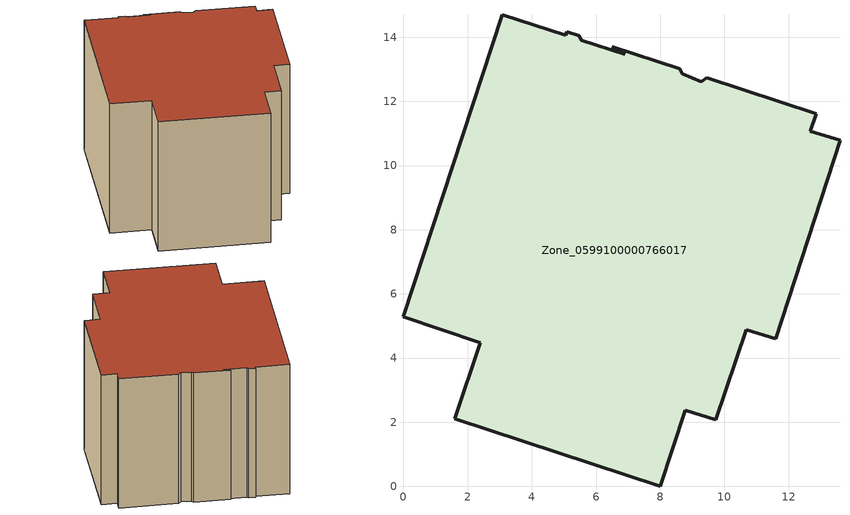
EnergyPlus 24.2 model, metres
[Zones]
Zone_0599100000766017
 floor ground (C_G): 0,5.29 3.08,14.7 5.06,14.07 5.09,14.17 5.47,14.04 5.54,13.91 6.89,13.47 6.51,13.7 8.61,13.01 8.69,12.85 9.28,12.62 9.45,12.74 12.86,11.62 12.68,11.07 13.6,10.78 11.6,4.6 10.68,4.88 9.72,2.08 8.78,2.38 8,0 1.6,2.11 2.39,4.48 z0
 wall outside (C_F): 12.68,11.07 12.86,11.62 9.45,12.74 9.28,12.62 8.69,12.85 8.61,13.01 6.51,13.7 6.89,13.47 5.54,13.91 5.47,14.04 5.09,14.17 5.06,14.07 3.08,14.7 0,5.29 2.39,4.48 1.6,2.11 8,0 8.78,2.38 9.72,2.08 10.68,4.88 11.6,4.6 13.6,10.78 12.68,11.07 z0:8.85
 roof outside (C_R): 9.28,12.62 8.69,12.85 8.61,13.01 6.51,13.7 6.89,13.47 5.54,13.91 5.47,14.04 5.09,14.17 5.06,14.07 3.08,14.7 0,5.29 2.39,4.48 1.6,2.11 8,0 8.78,2.38 9.72,2.08 10.68,4.88 11.6,4.6 13.6,10.78 12.68,11.07 12.86,11.62 9.45,12.74 z8.85
[BUILDING]
Pand.0599100000766017: North Axis=0; Terrain=City; Loads Convergence Tolerance Value=0.04; Temperature Convergence Tolerance Value=0.4; Solar Distribution=FullExterior; Maximum Number of Warmup Days=25; Minimum Number of Warmup Days=1
[Site:Location]
Rotterdam.The.Hague.AP_ZH_NLD Design_Conditions: Latitude=51.96; Longitude=4.45; Time Zone=1; Elevation=-4.5
[SITE:GROUNDTEMPERATURE:BUILDINGSURFACE]
18, 18, 18, 18, 18, 18, 18, 18, 18, 18, 18, 18
[MATERIAL] Thermal Absorptance=0.9; Solar Absorptance=0.7; Visible Absorptance=0.7
Name | Roughness | Thickness | Conductivity | Density | Specific Heat
G.D.2006-2014 | MediumSmooth | 0.15 | 0.06 | 540 | 1210
F.D.2006-2014 | Rough | 0.3 | 0.12 | 1920 | 840
R.D.2006-2014 | MediumRough | 0.2 | 0.08 | 1500 | 1000
[CONSTRUCTION]
C_G: G.D.2006-2014
C_F: F.D.2006-2014
C_R: R.D.2006-2014
[ZONE]
Zone_0599100000766017: Type=1; Multiplier=1; Ceiling Height=Autocalculate; Volume=Autocalculate; Floor Area=autocalculate; Part of Total Floor Area=Yes
[ZONEINFILTRATION:DESIGNFLOWRATE]
Infil_Zone_0599100000766017: Zone or ZoneList or Space or SpaceList=Zone_0599100000766017; Schedule=AlwaysOn; Design Flow Rate Calculation Method=Flow/Area; Flow Rate per Floor Area=0.0021; Constant Term Coefficient=1; Temperature Term Coefficient=0; Velocity Term Coefficient=0; Velocity Squared Term Coefficient=0
[HVACTEMPLATE:ZONE:IDEALLOADSAIRSYSTEM]
Zone_0599100000766017: Maximum Heating Supply Air Temperature=50; Minimum Cooling Supply Air Temperature=13; Maximum Heating Supply Air Humidity Ratio=0.0156; Minimum Cooling Supply Air Humidity Ratio=0.0077; Heating Limit=NoLimit; Cooling Limit=NoLimit; Dehumidification Control Type=ConstantSensibleHeatRatio; Cooling Sensible Heat Ratio=0.7; Dehumidification Setpoint=60; Humidification Control Type=None; Humidification Setpoint=30; Outdoor Air Method=None; Outdoor Air Flow Rate per Person=0.00944; Outdoor Air Flow Rate per Zone Floor Area=0; Outdoor Air Flow Rate per Zone=0; Demand Controlled Ventilation Type=None; Outdoor Air Economizer Type=NoEconomizer; Heat Recovery Type=None; Sensible Heat Recovery Effectiveness=0.7; Latent Heat Recovery Effectiveness=0.65
[ZONECONTROL:THERMOSTAT]
ThermostatControl_Zone_0599100000766017: Zone or ZoneList=Zone_0599100000766017; Control Type Schedule=DualSetpointControlType; Control 1=Thermostat_Zone_0599100000766017; Temperature Difference Between Cutout And Setpoint=0
[THERMOSTATSETPOINT:DUALSETPOINT]
Thermostat_Zone_0599100000766017: Heating Setpoint Temperature Schedule=HeatingSetpoint_Zone_0599100000766017; Cooling Setpoint Temperature Schedule=CoolingSetpoint_Zone_0599100000766017
[SCHEDULE:COMPACT]
HeatingSetpoint_Zone_0599100000766017: Through: 12/31, For: AllDays, Until: 24:00, 21
CoolingSetpoint_Zone_0599100000766017: Through: 12/31, For: AllDays, Until: 24:00, 24
DualSetpointControlType: Through: 12/31, For: AllDays, Until: 24:00, 4
AlwaysOn: Through: 12/31, For: AllDays, Until: 24:00, 1
